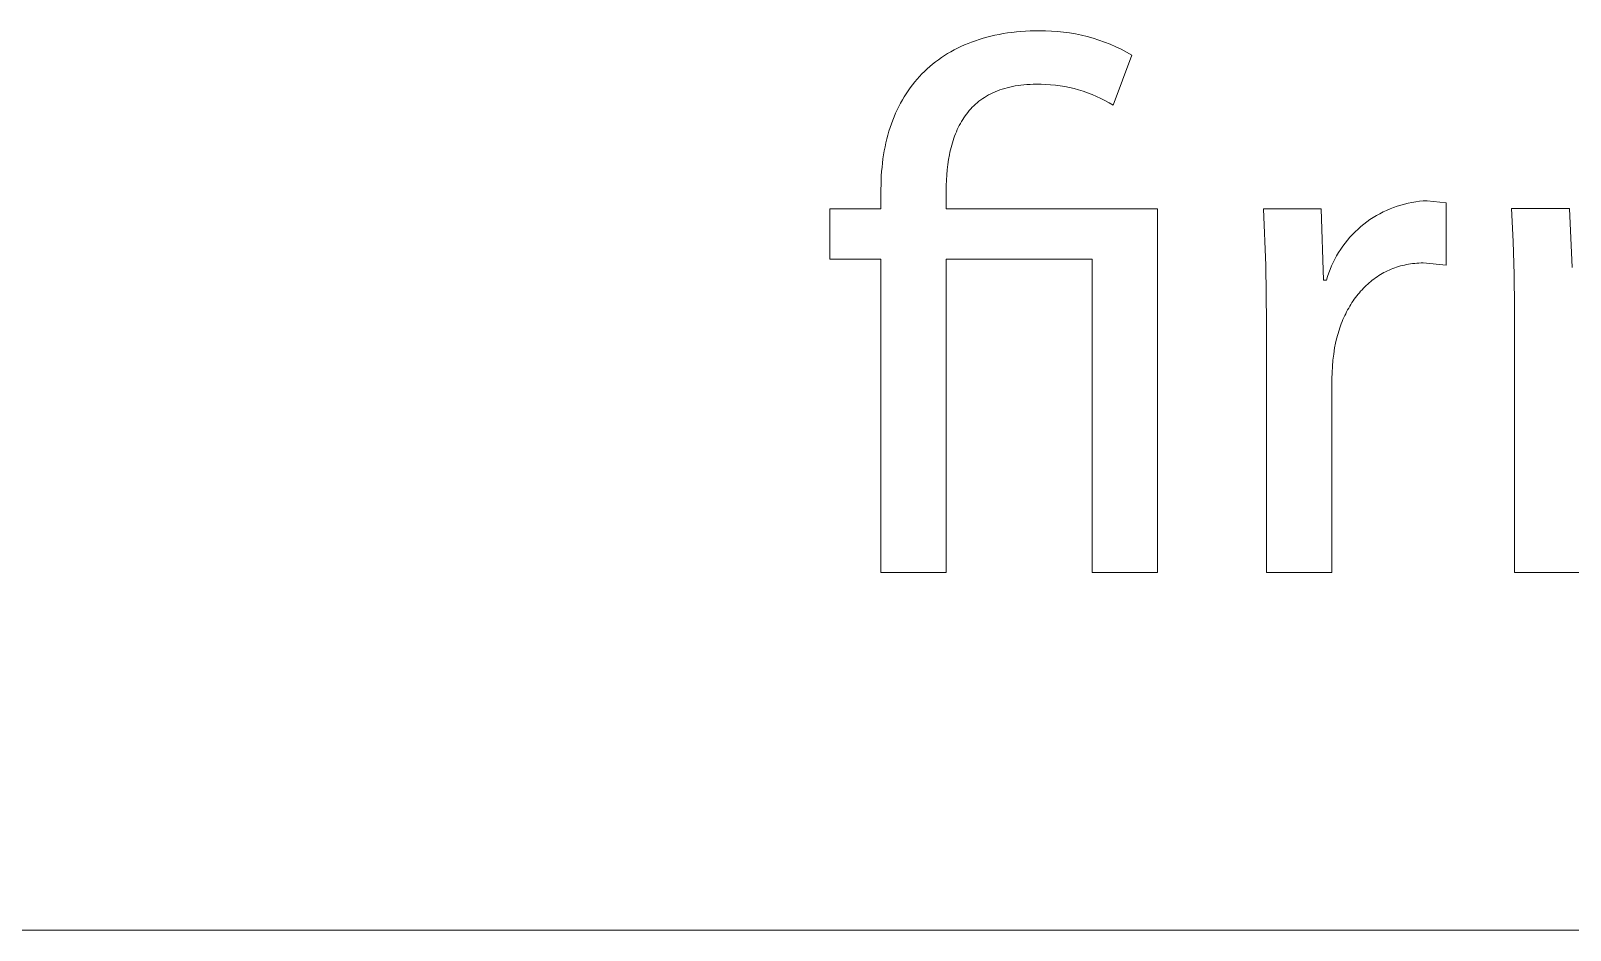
# Model space of a CAD drawing. Header units: millimetres. Extents: x 1287 to 5317, y -239 to 2577.
# Drawn here: x 4208.1 to 4290.8, y -239.1 to -190.8 of the extents above; entities that cross this region are included whole.
import ezdxf

# ---------------------------------------------------------------- set-up
doc = ezdxf.new("R2010")
doc.units = ezdxf.units.MM
doc.header["$MEASUREMENT"] = 0
doc.layers.add('Domyślny', color=7, linetype='Continuous', true_color=0x000000)

msp = doc.modelspace()

# ---------------------------------------------------------------- linework, layer by layer
at = {"layer": 'Domyślny', "color": 18, "lineweight": 15, "true_color": 0x000000}
for p, q in [((4260.335, -190.979), (4260.565, -190.943)), ((4260.565, -190.943), (4260.798, -190.912)), ((4260.798, -190.912), (4261.035, -190.886)), ((4261.035, -190.886), (4261.275, -190.864)), ((4261.275, -190.864), (4261.519, -190.847)), ((4261.519, -190.847), (4261.767, -190.835)), ((4261.767, -190.835), (4262.018, -190.828)), ((4262.018, -190.828), (4262.273, -190.825)), ((4262.273, -190.825), (4262.598, -190.826)), ((4262.598, -190.826), (4262.922, -190.838)), ((4262.922, -190.838), (4263.246, -190.861)), ((4263.246, -190.861), (4263.569, -190.895)), ((4263.569, -190.895), (4263.891, -190.94)), ((4263.891, -190.94), (4264.211, -190.996)), ((4257.693, -191.851), (4257.873, -191.758)), ((4257.873, -191.758), (4258.058, -191.669)), ((4258.058, -191.669), (4258.246, -191.584)), ((4258.246, -191.584), (4258.438, -191.504)), ((4258.438, -191.504), (4258.634, -191.428)), ((4258.634, -191.428), (4258.833, -191.356)), ((4258.833, -191.356), (4259.036, -191.289)), ((4259.036, -191.289), (4259.244, -191.226)), ((4259.244, -191.226), (4259.455, -191.168)), ((4259.455, -191.168), (4259.669, -191.114)), ((4259.669, -191.114), (4259.887, -191.064)), ((4259.887, -191.064), (4260.11, -191.019)), ((4260.11, -191.019), (4260.335, -190.979)), ((4264.211, -190.996), (4264.529, -191.062)), ((4264.529, -191.062), (4264.844, -191.139)), ((4264.844, -191.139), (4265.157, -191.227)), ((4265.157, -191.227), (4265.466, -191.325)), ((4265.466, -191.325), (4265.773, -191.433)), ((4265.773, -191.433), (4266.075, -191.552)), ((4266.075, -191.552), (4266.373, -191.681)), ((4266.373, -191.681), (4266.666, -191.82)), ((4256.538, -192.617), (4256.691, -192.496)), ((4256.691, -192.496), (4256.849, -192.378)), ((4256.849, -192.378), (4257.01, -192.264)), ((4257.01, -192.264), (4257.175, -192.155)), ((4257.175, -192.155), (4257.343, -192.05)), ((4257.343, -192.05), (4257.516, -191.948)), ((4257.516, -191.948), (4257.693, -191.851)), ((4267.239, -192.127), (4266.232, -194.824)), ((4266.666, -191.82), (4266.955, -191.969)), ((4266.955, -191.969), (4267.239, -192.127)), ((4255.578, -193.575), (4255.703, -193.427)), ((4255.703, -193.427), (4255.832, -193.283)), ((4255.832, -193.283), (4255.965, -193.142)), ((4255.965, -193.142), (4256.103, -193.005)), ((4256.103, -193.005), (4256.244, -192.872)), ((4256.244, -192.872), (4256.389, -192.742)), ((4256.389, -192.742), (4256.538, -192.617)), ((4255.013, -194.371), (4255.118, -194.205)), ((4255.118, -194.205), (4255.227, -194.042)), ((4255.227, -194.042), (4255.339, -193.883)), ((4255.339, -193.883), (4255.457, -193.727)), ((4255.457, -193.727), (4255.578, -193.575)), ((4259.659, -194.211), (4259.546, -194.271)), ((4259.775, -194.155), (4259.659, -194.211)), ((4259.895, -194.101), (4259.775, -194.155)), ((4260.018, -194.051), (4259.895, -194.101)), ((4260.145, -194.003), (4260.018, -194.051)), ((4260.274, -193.959), (4260.145, -194.003)), ((4260.408, -193.918), (4260.274, -193.959)), ((4260.545, -193.881), (4260.408, -193.918)), ((4260.685, -193.847), (4260.545, -193.881)), ((4260.829, -193.816), (4260.685, -193.847)), ((4260.976, -193.788), (4260.829, -193.816)), ((4261.127, -193.764), (4260.976, -193.788)), ((4261.282, -193.744), (4261.127, -193.764)), ((4261.441, -193.727), (4261.282, -193.744)), ((4261.603, -193.714), (4261.441, -193.727)), ((4261.769, -193.705), (4261.603, -193.714)), ((4261.938, -193.699), (4261.769, -193.705)), ((4262.112, -193.697), (4261.938, -193.699)), ((4262.367, -193.696), (4262.112, -193.697)), ((4262.621, -193.703), (4262.367, -193.696)), ((4262.876, -193.719), (4262.621, -193.703)), ((4263.129, -193.744), (4262.876, -193.719)), ((4263.382, -193.778), (4263.129, -193.744)), ((4263.633, -193.819), (4263.382, -193.778)), ((4263.883, -193.87), (4263.633, -193.819)), ((4264.131, -193.929), (4263.883, -193.87)), ((4264.377, -193.996), (4264.131, -193.929)), ((4264.62, -194.071), (4264.377, -193.996)), ((4264.861, -194.155), (4264.62, -194.071)), ((4265.098, -194.247), (4264.861, -194.155)), ((4265.333, -194.347), (4265.098, -194.247)), ((4254.551, -195.254), (4254.635, -195.071)), ((4254.635, -195.071), (4254.723, -194.891)), ((4254.723, -194.891), (4254.816, -194.714)), ((4254.816, -194.714), (4254.912, -194.541)), ((4254.912, -194.541), (4255.013, -194.371)), ((4258.586, -195.022), (4258.507, -195.112)), ((4258.669, -194.935), (4258.586, -195.022)), ((4258.754, -194.851), (4258.669, -194.935)), ((4258.842, -194.769), (4258.754, -194.851)), ((4258.934, -194.689), (4258.842, -194.769)), ((4259.028, -194.613), (4258.934, -194.689)), ((4259.125, -194.539), (4259.028, -194.613)), ((4259.226, -194.468), (4259.125, -194.539)), ((4259.329, -194.399), (4259.226, -194.468)), ((4259.436, -194.334), (4259.329, -194.399)), ((4259.546, -194.271), (4259.436, -194.334)), ((4265.563, -194.455), (4265.333, -194.347)), ((4265.79, -194.57), (4265.563, -194.455)), ((4266.013, -194.694), (4265.79, -194.57)), ((4266.232, -194.824), (4266.013, -194.694)), ((4254.257, -196.021), (4254.324, -195.825)), ((4254.324, -195.825), (4254.395, -195.631)), ((4254.395, -195.631), (4254.471, -195.441)), ((4254.471, -195.441), (4254.551, -195.254)), ((4258.028, -195.804), (4257.971, -195.911)), ((4258.089, -195.698), (4258.028, -195.804)), ((4258.152, -195.595), (4258.089, -195.698)), ((4258.217, -195.494), (4258.152, -195.595)), ((4258.285, -195.395), (4258.217, -195.494)), ((4258.356, -195.298), (4258.285, -195.395)), ((4258.43, -195.204), (4258.356, -195.298)), ((4258.507, -195.112), (4258.43, -195.204)), ((4254.03, -196.839), (4254.08, -196.63)), ((4254.08, -196.63), (4254.135, -196.424)), ((4254.135, -196.424), (4254.194, -196.221)), ((4254.194, -196.221), (4254.257, -196.021)), ((4257.637, -196.719), (4257.599, -196.842)), ((4257.677, -196.598), (4257.637, -196.719)), ((4257.72, -196.479), (4257.677, -196.598)), ((4257.765, -196.362), (4257.72, -196.479)), ((4257.813, -196.246), (4257.765, -196.362)), ((4257.863, -196.133), (4257.813, -196.246)), ((4257.916, -196.021), (4257.863, -196.133)), ((4257.971, -195.911), (4257.916, -196.021)), ((4253.872, -197.706), (4253.905, -197.485)), ((4253.905, -197.485), (4253.943, -197.267)), ((4253.943, -197.267), (4253.984, -197.051)), ((4253.984, -197.051), (4254.03, -196.839)), ((4257.441, -197.478), (4257.393, -197.743)), ((4257.468, -197.348), (4257.441, -197.478)), ((4257.498, -197.219), (4257.468, -197.348)), ((4257.529, -197.091), (4257.498, -197.219)), ((4257.563, -196.966), (4257.529, -197.091)), ((4257.599, -196.842), (4257.563, -196.966)), ((4253.784, -198.619), (4253.8, -198.387)), ((4253.8, -198.387), (4253.82, -198.157)), ((4253.82, -198.157), (4253.844, -197.93)), ((4253.844, -197.93), (4253.872, -197.706)), ((4257.322, -198.288), (4257.297, -198.567)), ((4257.354, -198.013), (4257.322, -198.288)), ((4257.393, -197.743), (4257.354, -198.013)), ((4253.764, -199.334), (4253.767, -199.093)), ((4253.767, -199.093), (4253.773, -198.855)), ((4253.773, -198.855), (4253.784, -198.619)), ((4257.27, -199.137), (4257.267, -199.428)), ((4257.28, -198.85), (4257.27, -199.137)), ((4257.297, -198.567), (4257.28, -198.85)), ((4253.764, -200.381), (4253.764, -199.334)), ((4257.267, -199.428), (4257.267, -200.381)), ((4282.276, -200.042), (4282.478, -200.009)), ((4282.478, -200.009), (4282.681, -199.982)), ((4282.681, -199.982), (4282.884, -199.963)), ((4282.884, -199.963), (4283.088, -199.951)), ((4283.088, -199.951), (4284.108, -200.059)), ((4251.027, -203.092), (4251.027, -200.381)), ((4251.027, -200.381), (4253.764, -200.381)), ((4257.267, -200.381), (4268.608, -200.381)), ((4268.608, -200.381), (4268.608, -219.908)), ((4274.424, -203.433), (4274.298, -200.381)), ((4274.298, -200.381), (4277.398, -200.381)), ((4277.398, -200.381), (4277.532, -204.219)), ((4280.022, -200.967), (4280.193, -200.855)), ((4280.193, -200.855), (4280.368, -200.749)), ((4280.368, -200.749), (4280.546, -200.649)), ((4280.546, -200.649), (4280.728, -200.555)), ((4280.728, -200.555), (4280.913, -200.467)), ((4280.913, -200.467), (4281.101, -200.386)), ((4281.101, -200.386), (4281.291, -200.312)), ((4281.291, -200.312), (4281.484, -200.244)), ((4281.484, -200.244), (4281.679, -200.183)), ((4281.679, -200.183), (4281.877, -200.129)), ((4281.877, -200.129), (4282.076, -200.082)), ((4282.076, -200.082), (4282.276, -200.042)), ((4284.108, -200.059), (4284.108, -203.414)), ((4287.716, -202.139), (4287.614, -200.374)), ((4287.614, -200.374), (4290.741, -200.374)), ((4290.741, -200.374), (4290.888, -203.541)), ((4279.088, -201.759), (4279.232, -201.613)), ((4279.232, -201.613), (4279.381, -201.473)), ((4279.381, -201.473), (4279.535, -201.338)), ((4279.535, -201.338), (4279.693, -201.209)), ((4279.693, -201.209), (4279.856, -201.085)), ((4279.856, -201.085), (4280.022, -200.967)), ((4278.449, -202.555), (4278.565, -202.387)), ((4278.565, -202.387), (4278.688, -202.223)), ((4278.688, -202.223), (4278.816, -202.064)), ((4278.816, -202.064), (4278.949, -201.909)), ((4278.949, -201.909), (4279.088, -201.759)), ((4287.77, -203.907), (4287.716, -202.139)), ((4253.764, -203.092), (4251.027, -203.092)), ((4253.764, -219.908), (4253.764, -203.092)), ((4265.105, -203.092), (4257.267, -203.092)), ((4257.267, -203.092), (4257.267, -219.908)), ((4265.105, -219.908), (4265.105, -203.092)), ((4277.957, -203.45), (4278.043, -203.264)), ((4278.043, -203.264), (4278.135, -203.082)), ((4278.135, -203.082), (4278.233, -202.903)), ((4278.233, -202.903), (4278.338, -202.727)), ((4278.338, -202.727), (4278.449, -202.555)), ((4282.201, -203.342), (4282.091, -203.359)), ((4282.313, -203.327), (4282.201, -203.342)), ((4282.425, -203.315), (4282.313, -203.327)), ((4282.539, -203.305), (4282.425, -203.315)), ((4282.654, -203.298), (4282.539, -203.305)), ((4282.77, -203.294), (4282.654, -203.298)), ((4282.887, -203.293), (4282.77, -203.294)), ((4284.108, -203.414), (4282.887, -203.293)), ((4274.459, -206.487), (4274.424, -203.433)), ((4277.68, -204.219), (4277.739, -204.023)), ((4277.739, -204.023), (4277.805, -203.83)), ((4277.805, -203.83), (4277.878, -203.638)), ((4277.878, -203.638), (4277.957, -203.45)), ((4280.231, -204.155), (4280.146, -204.22)), ((4280.317, -204.093), (4280.231, -204.155)), ((4280.404, -204.032), (4280.317, -204.093)), ((4280.493, -203.974), (4280.404, -204.032)), ((4280.583, -203.918), (4280.493, -203.974)), ((4280.674, -203.865), (4280.583, -203.918)), ((4280.767, -203.813), (4280.674, -203.865)), ((4280.861, -203.764), (4280.767, -203.813)), ((4280.957, -203.717), (4280.861, -203.764)), ((4281.054, -203.673), (4280.957, -203.717)), ((4281.152, -203.63), (4281.054, -203.673)), ((4281.251, -203.59), (4281.152, -203.63)), ((4281.352, -203.553), (4281.251, -203.59)), ((4281.454, -203.518), (4281.352, -203.553)), ((4281.557, -203.485), (4281.454, -203.518)), ((4281.661, -203.455), (4281.557, -203.485)), ((4281.767, -203.427), (4281.661, -203.455)), ((4281.874, -203.402), (4281.767, -203.427)), ((4281.982, -203.379), (4281.874, -203.402)), ((4282.091, -203.359), (4281.982, -203.379)), ((4287.775, -205.675), (4287.77, -203.907)), ((4277.532, -204.219), (4277.68, -204.219)), ((4279.381, -204.975), (4279.313, -205.061)), ((4279.451, -204.891), (4279.381, -204.975)), ((4279.522, -204.809), (4279.451, -204.891)), ((4279.595, -204.728), (4279.522, -204.809)), ((4279.669, -204.649), (4279.595, -204.728)), ((4279.745, -204.573), (4279.669, -204.649)), ((4279.822, -204.498), (4279.745, -204.573)), ((4279.901, -204.426), (4279.822, -204.498)), ((4279.981, -204.355), (4279.901, -204.426)), ((4280.063, -204.286), (4279.981, -204.355)), ((4280.146, -204.22), (4280.063, -204.286)), ((4278.824, -205.812), (4278.77, -205.913)), ((4278.879, -205.712), (4278.824, -205.812)), ((4278.936, -205.614), (4278.879, -205.712)), ((4278.995, -205.518), (4278.936, -205.614)), ((4279.055, -205.423), (4278.995, -205.518)), ((4279.117, -205.33), (4279.055, -205.423)), ((4279.181, -205.238), (4279.117, -205.33)), ((4279.246, -205.149), (4279.181, -205.238)), ((4279.313, -205.061), (4279.246, -205.149)), ((4287.775, -219.914), (4287.775, -205.675)), ((4274.459, -219.908), (4274.459, -206.487)), ((4278.483, -206.553), (4278.441, -206.665)), ((4278.527, -206.443), (4278.483, -206.553)), ((4278.572, -206.334), (4278.527, -206.443)), ((4278.619, -206.227), (4278.572, -206.334)), ((4278.668, -206.121), (4278.619, -206.227)), ((4278.718, -206.016), (4278.668, -206.121)), ((4278.77, -205.913), (4278.718, -206.016)), ((4278.228, -207.365), (4278.172, -207.608)), ((4278.292, -207.126), (4278.228, -207.365)), ((4278.363, -206.893), (4278.292, -207.126)), ((4278.401, -206.778), (4278.363, -206.893)), ((4278.441, -206.665), (4278.401, -206.778)), ((4278.075, -208.184), (4278.036, -208.514)), ((4278.123, -207.856), (4278.075, -208.184)), ((4278.172, -207.608), (4278.123, -207.856)), ((4278.006, -208.844), (4277.986, -209.175)), ((4278.036, -208.514), (4278.006, -208.844)), ((4277.986, -209.175), (4277.975, -209.507)), ((4277.975, -209.507), (4277.975, -219.908)), ((4257.267, -219.908), (4253.764, -219.908)), ((4268.608, -219.908), (4265.105, -219.908)), ((4277.975, -219.908), (4274.459, -219.908)), ((4291.264, -219.914), (4287.775, -219.914)), ((5313.204, -239.122), (1286.788, -239.122)), ((5313.204, -239.122), (3793.967, -239.122))]:
    msp.add_line(p, q, dxfattribs=at)

doc.saveas('drawing.dxf')
